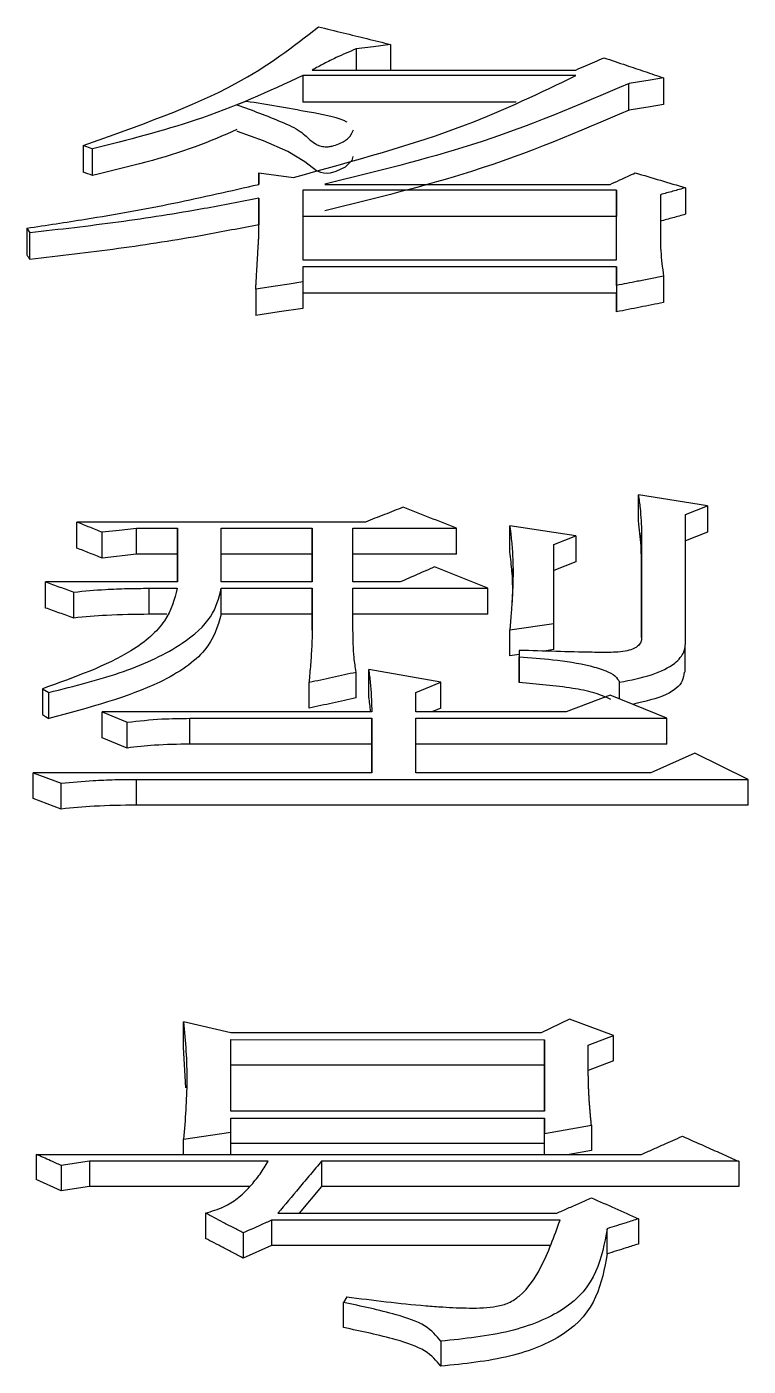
# Model space of a CAD drawing. Header units: millimetres. Extents: x 2344 to 4024, y 1094 to 2282.
# Drawn here: x 2721.375 to 2723.863, y 2103.679 to 2108.295 of the extents above; entities that cross this region are included whole.
import ezdxf

# ---------------------------------------------------------------- set-up
doc = ezdxf.new("R2010")
doc.units = ezdxf.units.MM

msp = doc.modelspace()

# ---------------------------------------------------------------- linework, layer by layer
at = {"color": 7, "linetype": 'Continuous', "lineweight": 25}
for p, q in [((2722.5108, 2108.2189), (2722.5108, 2108.1461)), ((2722.6298, 2108.2342), (2722.6298, 2108.1461)), ((2723.268, 2108.1268), (2722.3268, 2108.1269)), ((2722.3268, 2108.1269), (2722.3268, 2108.0349)), ((2722.3594, 2108.1461), (2723.268, 2108.1461)), ((2723.5709, 2108.1191), (2723.5709, 2108.0272)), ((2723.4518, 2108.0079), (2723.4518, 2108.0999)), ((2723.0622, 2108.0349), (2722.3268, 2108.0349)), ((2721.5697, 2107.8861), (2721.5697, 2107.7944)), ((2721.6021, 2107.7827), (2721.6021, 2107.8743)), ((2722.1755, 2107.7521), (2722.1755, 2107.7916)), ((2722.1755, 2107.7916), (2722.1755, 2107.7521)), ((2722.4026, 2107.7521), (2723.387, 2107.7521)), ((2722.1755, 2107.5768), (2722.1755, 2107.7045)), ((2722.1755, 2107.7045), (2722.1755, 2107.6131)), ((2722.3269, 2107.7323), (2722.3269, 2107.4924)), ((2723.4087, 2107.7323), (2722.3269, 2107.7323)), ((2723.4087, 2107.4924), (2723.4087, 2107.7323)), ((2723.4087, 2107.7323), (2723.4087, 2107.6408)), ((2723.5601, 2107.7164), (2723.5601, 2107.5648)), ((2723.6466, 2107.7402), (2723.6466, 2107.6488)), ((2722.1755, 2107.5768), (2722.1755, 2107.6131)), ((2723.4087, 2107.6408), (2722.3269, 2107.6409)), ((2723.4087, 2107.4924), (2723.4087, 2107.6408)), ((2721.375, 2107.6009), (2721.3858, 2107.5849)), ((2721.375, 2107.6009), (2721.375, 2107.5096)), ((2721.3858, 2107.4936), (2721.3858, 2107.5849)), ((2722.3269, 2107.4924), (2723.4087, 2107.4924)), ((2723.4087, 2107.4682), (2722.3269, 2107.4682)), ((2722.3269, 2107.4682), (2722.3269, 2107.4156)), ((2723.4087, 2107.4034), (2723.4087, 2107.4682)), ((2723.4087, 2107.4682), (2723.4087, 2107.3771)), ((2723.5709, 2107.4358), (2723.5709, 2107.3448)), ((2722.1647, 2107.3912), (2722.1647, 2107.3002)), ((2722.3269, 2107.4156), (2722.3269, 2107.3246)), ((2723.4087, 2107.4034), (2723.4087, 2107.3124)), ((2723.4087, 2107.3771), (2722.3269, 2107.3771)), ((2723.4087, 2107.3124), (2723.4087, 2107.3771)), ((2723.7224, 2106.6437), (2723.4844, 2106.682)), ((2723.4844, 2106.5919), (2723.4844, 2106.682)), ((2723.6467, 2106.6138), (2723.7224, 2106.6437)), ((2723.7224, 2106.6437), (2723.7224, 2106.5537)), ((2723.6467, 2106.1811), (2723.6467, 2106.6138)), ((2722.5433, 2106.5882), (2721.5481, 2106.5882)), ((2721.5481, 2106.4983), (2721.5481, 2106.5882)), ((2721.6346, 2106.464), (2721.6346, 2106.5539)), ((2721.7536, 2106.5668), (2721.8943, 2106.5668)), ((2721.7536, 2106.4769), (2721.7536, 2106.5668)), ((2721.8943, 2106.5668), (2721.8943, 2106.3816)), ((2721.8943, 2106.4769), (2721.8943, 2106.5668)), ((2722.0457, 2106.5668), (2722.3594, 2106.5668)), ((2722.0457, 2106.3816), (2722.0457, 2106.5668)), ((2722.3594, 2106.5668), (2722.3594, 2106.3816)), ((2722.3594, 2106.4769), (2722.3594, 2106.5668)), ((2722.5, 2106.5668), (2722.857, 2106.5668)), ((2722.5, 2106.3816), (2722.5, 2106.5668)), ((2722.857, 2106.4769), (2722.857, 2106.5668)), ((2723.0409, 2106.4854), (2723.0409, 2106.5753)), ((2723.2681, 2106.541), (2723.0409, 2106.5753)), ((2723.4952, 2106.5496), (2723.4952, 2106.1899)), ((2723.4952, 2106.4597), (2723.4952, 2106.5496)), ((2723.7224, 2106.5537), (2723.6467, 2106.5238)), ((2723.1923, 2106.511), (2723.2681, 2106.541)), ((2723.2681, 2106.541), (2723.268, 2106.4512)), ((2721.7536, 2106.4769), (2721.6346, 2106.464)), ((2721.8943, 2106.4769), (2721.7536, 2106.4769)), ((2721.8943, 2106.3816), (2721.8943, 2106.4769)), ((2722.3594, 2106.4769), (2722.0457, 2106.4769)), ((2722.3594, 2106.3816), (2722.3594, 2106.4769)), ((2722.857, 2106.4769), (2722.5, 2106.4769)), ((2723.4952, 2106.1898), (2723.4952, 2106.4597)), ((2723.268, 2106.4512), (2723.1923, 2106.4211)), ((2721.8943, 2106.3816), (2721.4399, 2106.3816)), ((2721.4399, 2106.2919), (2721.4399, 2106.3816)), ((2722.3594, 2106.3816), (2722.0457, 2106.3816)), ((2722.6623, 2106.3816), (2722.5, 2106.3816)), ((2721.5373, 2106.2573), (2721.5373, 2106.3469)), ((2721.7969, 2106.3599), (2721.8942, 2106.3599)), ((2721.7969, 2106.2702), (2721.7969, 2106.3599)), ((2722.0457, 2106.3599), (2722.3594, 2106.3599)), ((2722.3594, 2106.3599), (2722.3594, 2106.2161)), ((2722.3594, 2106.2702), (2722.3594, 2106.3599)), ((2722.5, 2106.3599), (2722.9652, 2106.3599)), ((2722.5, 2106.2161), (2722.5, 2106.3599)), ((2722.9652, 2106.2702), (2722.9652, 2106.3599)), ((2721.8585, 2106.2702), (2721.7969, 2106.2702)), ((2722.3594, 2106.2702), (2722.0457, 2106.2702)), ((2722.3594, 2106.216), (2722.3594, 2106.2702)), ((2722.9652, 2106.2702), (2722.5, 2106.2702)), ((2723.0409, 2106.2161), (2723.1923, 2106.238)), ((2723.1923, 2106.1485), (2723.1923, 2106.238)), ((2723.0409, 2106.1267), (2723.0409, 2106.2161)), ((2723.0733, 2106.146), (2723.0733, 2106.124)), ((2723.0733, 2106.146), (2723.0733, 2106.0566)), ((2723.1923, 2106.1485), (2723.159, 2106.1437)), ((2723.6461, 2106.0705), (2723.6461, 2106.1599)), ((2723.0733, 2106.1313), (2723.0409, 2106.1267)), ((2723.0733, 2106.0347), (2723.0733, 2106.124)), ((2722.5108, 2105.9819), (2722.5108, 2106.0712)), ((2722.8029, 2106.0359), (2722.5541, 2106.08)), ((2722.5541, 2105.9907), (2722.5541, 2106.08)), ((2721.4291, 2106.0138), (2721.4508, 2106.0005)), ((2721.4291, 2106.0138), (2721.4291, 2105.9246)), ((2722.3486, 2105.9466), (2722.3486, 2106.0359)), ((2722.7164, 2106.0005), (2722.8029, 2106.0359)), ((2722.7164, 2105.9339), (2722.7164, 2106.0005)), ((2722.8029, 2105.9466), (2722.8029, 2106.0359)), ((2723.4195, 2105.9783), (2723.4195, 2106.0358)), ((2723.3871, 2105.9916), (2723.2356, 2105.9339)), ((2723.5818, 2105.9117), (2723.3871, 2105.9916)), ((2721.6346, 2105.9339), (2721.7212, 2105.8983)), ((2722.5649, 2105.9339), (2721.6346, 2105.9339)), ((2721.6346, 2105.8448), (2721.6346, 2105.9339)), ((2721.9375, 2105.9117), (2722.5649, 2105.9117)), ((2721.9375, 2105.8226), (2721.9375, 2105.9117)), ((2722.5649, 2105.9117), (2722.5649, 2105.7238)), ((2722.5649, 2105.8226), (2722.5649, 2105.9117)), ((2723.2356, 2105.9339), (2722.7164, 2105.9339)), ((2722.7164, 2105.9117), (2723.5818, 2105.9117)), ((2722.7164, 2105.7238), (2722.7164, 2105.9117)), ((2722.8029, 2105.9466), (2722.7718, 2105.9339)), ((2723.5818, 2105.8226), (2723.5818, 2105.9117)), ((2721.7212, 2105.8093), (2721.7212, 2105.8983)), ((2721.7212, 2105.8093), (2721.6346, 2105.8448)), ((2722.5649, 2105.8226), (2721.9375, 2105.8226)), ((2722.5649, 2105.7238), (2722.5649, 2105.8226)), ((2723.5818, 2105.8226), (2722.7164, 2105.8226)), ((2723.6791, 2105.7911), (2723.5277, 2105.7237)), ((2723.863, 2105.7012), (2723.6791, 2105.7911)), ((2721.3967, 2105.635), (2721.3967, 2105.7238)), ((2721.3967, 2105.7238), (2721.494, 2105.6878)), ((2722.5649, 2105.7238), (2721.3967, 2105.7238)), ((2723.5277, 2105.7237), (2722.7164, 2105.7238)), ((2721.494, 2105.599), (2721.494, 2105.6878)), ((2721.7536, 2105.6125), (2721.7536, 2105.7013)), ((2721.7536, 2105.7013), (2723.863, 2105.7012)), ((2723.863, 2105.6124), (2723.863, 2105.7012)), ((2721.494, 2105.599), (2721.3967, 2105.635)), ((2723.863, 2105.6124), (2721.7536, 2105.6125)), ((2721.9159, 2104.7777), (2721.9159, 2104.8654)), ((2722.0782, 2104.8277), (2721.9159, 2104.8654)), ((2723.2464, 2104.8748), (2723.1491, 2104.8277)), ((2723.3979, 2104.8183), (2723.2464, 2104.8748)), ((2723.1491, 2104.8277), (2722.0782, 2104.8277)), ((2722.0782, 2104.8042), (2723.1599, 2104.8041)), ((2722.0782, 2104.5574), (2722.0782, 2104.8042)), ((2723.1599, 2104.8041), (2723.1599, 2104.5574)), ((2723.1599, 2104.7165), (2723.1599, 2104.8041)), ((2723.3113, 2104.7853), (2723.3979, 2104.8183)), ((2723.3979, 2104.7306), (2723.3979, 2104.8183)), ((2721.9236, 2104.6385), (2721.9159, 2104.7777)), ((2723.1599, 2104.7165), (2722.0782, 2104.7165)), ((2723.1599, 2104.5574), (2723.1599, 2104.7165)), ((2723.3979, 2104.7306), (2723.3113, 2104.6977)), ((2723.1599, 2104.5574), (2722.0782, 2104.5574)), ((2722.0782, 2104.5335), (2723.1599, 2104.5335)), ((2722.0782, 2104.4857), (2722.0782, 2104.5335)), ((2723.1599, 2104.5335), (2723.1599, 2104.4809)), ((2723.1599, 2104.4462), (2723.1599, 2104.5335)), ((2721.9159, 2104.4617), (2722.0782, 2104.4857)), ((2722.0782, 2104.4089), (2722.0782, 2104.4857)), ((2723.1599, 2104.4809), (2723.3222, 2104.5096)), ((2723.1599, 2104.4089), (2723.1599, 2104.4809)), ((2723.3222, 2104.5096), (2723.3222, 2104.4224)), ((2721.9159, 2104.4089), (2721.9159, 2104.4617)), ((2723.1599, 2104.4462), (2722.0782, 2104.4463)), ((2723.1599, 2104.4089), (2723.1599, 2104.4462)), ((2721.4075, 2104.4089), (2723.4952, 2104.4089)), ((2721.4075, 2104.4089), (2721.4075, 2104.3218)), ((2721.5914, 2104.3849), (2721.494, 2104.3704)), ((2722.208, 2104.3849), (2721.5914, 2104.3849)), ((2721.5914, 2104.3849), (2721.5914, 2104.2978)), ((2723.8306, 2104.3848), (2722.3919, 2104.3849)), ((2722.3919, 2104.3849), (2722.3919, 2104.2978)), ((2723.3222, 2104.4224), (2723.246, 2104.4089)), ((2723.8306, 2104.3848), (2723.8306, 2104.2977)), ((2721.494, 2104.3704), (2721.494, 2104.2834)), ((2721.494, 2104.2834), (2721.4075, 2104.3218)), ((2721.5914, 2104.2978), (2721.494, 2104.2834)), ((2722.1446, 2104.2978), (2721.5914, 2104.2978)), ((2722.3919, 2104.2978), (2722.3141, 2104.2061)), ((2723.8306, 2104.2977), (2722.3919, 2104.2978)), ((2721.9916, 2104.2061), (2721.9916, 2104.1192)), ((2722.2404, 2104.2061), (2723.2032, 2104.206)), ((2723.214, 2104.1818), (2722.2188, 2104.1818)), ((2722.2188, 2104.1818), (2722.2188, 2104.095)), ((2723.3762, 2104.0658), (2723.3762, 2104.1526)), ((2723.4844, 2104.1866), (2723.4844, 2104.0998)), ((2722.1215, 2104.138), (2722.1215, 2104.0512)), ((2722.2188, 2104.095), (2722.1215, 2104.0512)), ((2723.1783, 2104.0949), (2722.2188, 2104.095)), ((2722.4784, 2103.9179), (2722.4676, 2103.8982)), ((2722.4676, 2103.8117), (2722.4676, 2103.8982)), ((2722.8029, 2103.7649), (2722.8029, 2103.6786))]:
    msp.add_line(p, q, dxfattribs=at)
at = {"color": 7, "linetype": 'Continuous', "lineweight": 25, "flags": 128}
for points in [[(2722.6298, 2108.2342), (2722.5703, 2108.2266), (2722.5108, 2108.2189)], [(2723.5709, 2108.1191), (2723.5247, 2108.1117), (2723.4883, 2108.1058), (2723.4519, 2108.0999)], [(2722.1322, 2108.0381), (2722.1239, 2108.0351), (2722.1118, 2108.0307), (2722.1061, 2108.0287)], [(2723.5709, 2108.0272), (2723.5247, 2108.0197), (2723.4883, 2108.0138), (2723.4519, 2108.008)], [(2722.4996, 2107.8485), (2722.496, 2107.8345), (2722.4729, 2107.8113), (2722.4414, 2107.7964), (2722.4208, 2107.7911), (2722.4104, 2107.79), (2722.3996, 2107.7904), (2722.3891, 2107.7925), (2722.3743, 2107.7984), (2722.3343, 2107.8298), (2722.2748, 2107.8656), (2722.1914, 2107.9015), (2722.102, 2107.9338), (2722.0997, 2107.9346), (2722.0997, 2107.9346)], [(2721.5697, 2107.8861), (2721.5779, 2107.8831), (2721.59, 2107.8787), (2721.6021, 2107.8743)], [(2721.6021, 2107.7827), (2721.5938, 2107.7857), (2721.5856, 2107.7887), (2721.5697, 2107.7944)], [(2722.1755, 2107.7916), (2722.2349, 2107.7838), (2722.2944, 2107.7759)], [(2722.3269, 2107.4156), (2722.2799, 2107.4085), (2722.2329, 2107.4015), (2722.1647, 2107.3912)], [(2722.3269, 2107.3246), (2722.2458, 2107.3124), (2722.1647, 2107.3002)], [(2721.6346, 2106.5539), (2721.6941, 2106.5604), (2721.7536, 2106.5668)], [(2722.0457, 2106.2702), (2722.0457, 2106.3022), (2722.0457, 2106.3599)], [(2721.4507, 2105.9113), (2721.4507, 2105.9444), (2721.4507, 2105.9724), (2721.4508, 2106.0005)], [(2721.4291, 2105.9246), (2721.4399, 2105.9179), (2721.4507, 2105.9113)]]:
    msp.add_lwpolyline(points, dxfattribs=at)
at = {"color": 7, "linetype": 'Continuous', "lineweight": 25}
for points, knots in [([(2721.5697, 2107.8861), (2721.7592, 2107.9532), (2722.0944, 2108.0718), (2722.2941, 2108.2275), (2722.3809, 2108.2951)], [0, 0, 0, 0, 0.5655186, 1, 1, 1, 1]), ([(2722.381, 2108.2951), (2722.4094, 2108.2882), (2722.4652, 2108.2745), (2722.5481, 2108.2542), (2722.6026, 2108.2409), (2722.6298, 2108.2342)], [0, 0, 0, 0, 0.343461, 0.671731, 1, 1, 1, 1]), ([(2722.5108, 2108.2189), (2722.4875, 2108.2091), (2722.4487, 2108.1926), (2722.3996, 2108.1679), (2722.3728, 2108.1534), (2722.3594, 2108.1461)], [0, 0, 0, 0, 0.429081, 0.714347, 1, 1, 1, 1]), ([(2723.268, 2108.1461), (2723.2793, 2108.151), (2723.3012, 2108.1605), (2723.3336, 2108.1745), (2723.3548, 2108.1837), (2723.3654, 2108.1883)], [0, 0, 0, 0, 0.347839, 0.673919, 1, 1, 1, 1]), ([(2723.3654, 2108.1883), (2723.3909, 2108.1797), (2723.438, 2108.1639), (2723.5065, 2108.1409), (2723.5494, 2108.1264), (2723.5709, 2108.1191)], [0, 0, 0, 0, 0.373043, 0.686521, 1, 1, 1, 1]), ([(2722.3268, 2108.1269), (2722.2095, 2108.0727), (2721.9981, 2107.9751), (2721.724, 2107.9053), (2721.6021, 2107.8743)], [0, 0, 0, 0, 0.555264, 1, 1, 1, 1]), ([(2722.2944, 2107.7759), (2722.5014, 2107.8324), (2722.8679, 2107.9326), (2723.1467, 2108.068), (2723.268, 2108.1268)], [0, 0, 0, 0, 0.564995, 1, 1, 1, 1]), ([(2723.4519, 2108.0999), (2723.2791, 2108.0256), (2722.968, 2107.8917), (2722.5766, 2107.7951), (2722.4026, 2107.7522)], [0, 0, 0, 0, 0.555354, 1, 1, 1, 1]), ([(2722.0997, 2108.0264), (2722.1517, 2108.0074), (2722.2296, 2107.9789), (2722.3218, 2107.937), (2722.3485, 2107.9059), (2722.3754, 2107.888), (2722.3943, 2107.8826), (2722.4045, 2107.8814), (2722.4161, 2107.8817), (2722.4328, 2107.8848), (2722.4592, 2107.8942), (2722.491, 2107.9126), (2722.4976, 2107.9304), (2722.5012, 2107.9401)], [0, 0, 0, 0, 0.318334, 0.477294, 0.616925, 0.687072, 0.704751, 0.71934, 0.733979, 0.755949, 0.800249, 0.89164, 1, 1, 1, 1]), ([(2722.4794, 2107.9668), (2722.4759, 2107.9684), (2722.4417, 2107.9843), (2722.3187, 2108.007), (2722.204, 2108.0261), (2722.1322, 2108.0381)], [0, 0, 0, 0, 0.041495, 0.400617, 1, 1, 1, 1]), ([(2723.4519, 2108.008), (2723.2791, 2107.9337), (2722.9679, 2107.8), (2722.5766, 2107.7036), (2722.4026, 2107.6607)], [0, 0, 0, 0, 0.555295, 1, 1, 1, 1]), ([(2722.0997, 2107.9409), (2722.053, 2107.9203), (2721.9103, 2107.8573), (2721.7261, 2107.8127), (2721.6021, 2107.7827)], [0, 0, 0, 0, 0.326498, 1, 1, 1, 1]), ([(2721.375, 2107.6009), (2721.4428, 2107.6111), (2721.6147, 2107.6369), (2721.8849, 2107.6854), (2722.0784, 2107.7298), (2722.1755, 2107.7521)], [0, 0, 0, 0, 0.2452891, 0.6214693, 1, 1, 1, 1]), ([(2723.387, 2107.7521), (2723.3982, 2107.7572), (2723.4182, 2107.7663), (2723.447, 2107.7795), (2723.4647, 2107.7876), (2723.4736, 2107.7916)], [0, 0, 0, 0, 0.38646, 0.693229, 1, 1, 1, 1]), ([(2723.4736, 2107.7916), (2723.5024, 2107.7831), (2723.5601, 2107.7659), (2723.6178, 2107.7488), (2723.6466, 2107.7402)], [0, 0, 0, 0, 0.4999994, 1, 1, 1, 1]), ([(2722.1755, 2107.7045), (2722.1128, 2107.6922), (2721.9552, 2107.6612), (2721.6921, 2107.6199), (2721.4881, 2107.5966), (2721.3858, 2107.5849)], [0, 0, 0, 0, 0.247522, 0.622512, 1, 1, 1, 1]), ([(2723.6466, 2107.7402), (2723.6322, 2107.7362), (2723.6034, 2107.7283), (2723.5745, 2107.7204), (2723.5601, 2107.7164)], [0, 0, 0, 0, 0.5, 1, 1, 1, 1]), ([(2722.1755, 2107.6131), (2722.1128, 2107.6008), (2721.9551, 2107.5698), (2721.692, 2107.5286), (2721.4881, 2107.5053), (2721.3858, 2107.4936)], [0, 0, 0, 0, 0.247562, 0.622535, 1, 1, 1, 1]), ([(2723.6466, 2107.6488), (2723.6322, 2107.6448), (2723.6034, 2107.6369), (2723.5745, 2107.629), (2723.5601, 2107.625)], [0, 0, 0, 0, 0.499999, 1, 1, 1, 1]), ([(2722.1647, 2107.3912), (2722.1648, 2107.3928), (2722.1649, 2107.3952), (2722.1651, 2107.3983), (2722.1653, 2107.4014), (2722.1654, 2107.4046), (2722.1656, 2107.4077), (2722.1658, 2107.41), (2722.1659, 2107.4132), (2722.1661, 2107.4163), (2722.1663, 2107.4194), (2722.1664, 2107.4218), (2722.1666, 2107.4249), (2722.1668, 2107.428), (2722.167, 2107.4312), (2722.1671, 2107.4335), (2722.1673, 2107.4366), (2722.1675, 2107.4405), (2722.1679, 2107.4468), (2722.1683, 2107.453), (2722.1686, 2107.4593), (2722.1689, 2107.4639), (2722.1692, 2107.4702), (2722.1696, 2107.4764), (2722.17, 2107.4826), (2722.1702, 2107.4873), (2722.1706, 2107.4935), (2722.171, 2107.4998), (2722.1713, 2107.506), (2722.1716, 2107.5106), (2722.172, 2107.5169), (2722.1723, 2107.5231), (2722.1727, 2107.5293), (2722.173, 2107.5339), (2722.1732, 2107.5386), (2722.1735, 2107.5425), (2722.1737, 2107.5464), (2722.1739, 2107.5495), (2722.1741, 2107.5526), (2722.1742, 2107.5549), (2722.1744, 2107.558), (2722.1746, 2107.5611), (2722.1747, 2107.5642), (2722.1749, 2107.5665), (2722.175, 2107.5694), (2722.1753, 2107.5728), (2722.1754, 2107.5755), (2722.1755, 2107.5768)], [0, 0, 0, 0, 0.025173, 0.03776, 0.050346, 0.075519, 0.088105, 0.100692, 0.113278, 0.138451, 0.151038, 0.163624, 0.176211, 0.201384, 0.21397, 0.226556, 0.239143, 0.264316, 0.289489, 0.339835, 0.365007, 0.39018, 0.415353, 0.465699, 0.490872, 0.516045, 0.541218, 0.591564, 0.616737, 0.64191, 0.667082, 0.717428, 0.742601, 0.767774, 0.792947, 0.81812, 0.830706, 0.855879, 0.868466, 0.881052, 0.893639, 0.918812, 0.931398, 0.943984, 0.956571, 0.978285, 1, 1, 1, 1]), ([(2723.5601, 2107.5648), (2723.5604, 2107.5507), (2723.561, 2107.5222), (2723.5651, 2107.4792), (2723.569, 2107.4503), (2723.5709, 2107.4358)], [0, 0, 0, 0, 0.328449, 0.664167, 1, 1, 1, 1]), ([(2721.3858, 2107.4936), (2721.384, 2107.4963), (2721.3804, 2107.5016), (2721.3768, 2107.507), (2721.375, 2107.5096)], [0, 0, 0, 0, 0.499999, 1, 1, 1, 1]), ([(2723.5709, 2107.4358), (2723.5559, 2107.4328), (2723.5259, 2107.4268), (2723.4718, 2107.416), (2723.4327, 2107.4082), (2723.4087, 2107.4034)], [0, 0, 0, 0, 0.277507, 0.555013, 1, 1, 1, 1]), ([(2723.5709, 2107.3448), (2723.5439, 2107.3394), (2723.4898, 2107.3286), (2723.4357, 2107.3178), (2723.4087, 2107.3124)], [0, 0, 0, 0, 0.5, 1, 1, 1, 1]), ([(2723.4844, 2106.682), (2723.4865, 2106.6667), (2723.4905, 2106.637), (2723.4937, 2106.5929), (2723.4947, 2106.564), (2723.4952, 2106.5496)], [0, 0, 0, 0, 0.349386, 0.674644, 1, 1, 1, 1]), ([(2722.6731, 2106.6394), (2722.6515, 2106.6309), (2722.6082, 2106.6138), (2722.5649, 2106.5967), (2722.5433, 2106.5882)], [0, 0, 0, 0, 0.499996, 1, 1, 1, 1]), ([(2722.857, 2106.5668), (2722.8263, 2106.5789), (2722.765, 2106.6032), (2722.7037, 2106.6273), (2722.6731, 2106.6394)], [0, 0, 0, 0, 0.5, 1, 1, 1, 1]), ([(2721.5481, 2106.5882), (2721.5625, 2106.5825), (2721.5914, 2106.5711), (2721.6202, 2106.5597), (2721.6346, 2106.5539)], [0, 0, 0, 0, 0.4999989, 1, 1, 1, 1]), ([(2723.0409, 2106.5753), (2723.0412, 2106.5725), (2723.0419, 2106.5669), (2723.0428, 2106.5586), (2723.0438, 2106.5502), (2723.0447, 2106.5418), (2723.0456, 2106.5334), (2723.0465, 2106.5249), (2723.0471, 2106.5179), (2723.0478, 2106.5109), (2723.0484, 2106.5039), (2723.0497, 2106.487), (2723.0519, 2106.4504), (2723.0523, 2106.4052), (2723.051, 2106.3656), (2723.0501, 2106.3457), (2723.0496, 2106.3344), (2723.049, 2106.323), (2723.0482, 2106.3088), (2723.0471, 2106.2946), (2723.0462, 2106.2832), (2723.0455, 2106.2747), (2723.0449, 2106.2661), (2723.0444, 2106.259), (2723.0439, 2106.2533), (2723.0436, 2106.249), (2723.0433, 2106.2447), (2723.0429, 2106.2405), (2723.0426, 2106.2362), (2723.0423, 2106.2319), (2723.0419, 2106.2276), (2723.0416, 2106.224), (2723.0413, 2106.2202), (2723.0411, 2106.2178), (2723.0409, 2106.2161)], [0, 0, 0, 0, 0.023618, 0.047236, 0.070855, 0.094473, 0.118091, 0.141709, 0.165327, 0.177136, 0.200755, 0.224373, 0.318848, 0.507812, 0.602286, 0.649522, 0.67314, 0.696758, 0.743995, 0.791231, 0.81485, 0.838468, 0.862086, 0.885704, 0.897513, 0.909322, 0.921131, 0.932941, 0.94475, 0.956559, 0.968368, 0.980177, 0.986081, 1, 1, 1, 1]), ([(2723.4952, 2106.4597), (2723.4947, 2106.4752), (2723.4936, 2106.5051), (2723.4902, 2106.5491), (2723.4863, 2106.5777), (2723.4844, 2106.5919)], [0, 0, 0, 0, 0.349838, 0.674851, 1, 1, 1, 1]), ([(2723.1923, 2106.238), (2723.1923, 2106.2789), (2723.1923, 2106.3705), (2723.1923, 2106.461), (2723.1923, 2106.511)], [0, 0, 0, 0, 0.4472261, 1, 1, 1, 1]), ([(2721.6346, 2106.464), (2721.6202, 2106.4698), (2721.5914, 2106.4812), (2721.5625, 2106.4926), (2721.5481, 2106.4983)], [0, 0, 0, 0, 0.500003, 1, 1, 1, 1]), ([(2723.0483, 2106.4156), (2723.0482, 2106.4158), (2723.0466, 2106.4392), (2723.0437, 2106.4624), (2723.0409, 2106.4854)], [0, 0, 0, 0, 0.008247, 1, 1, 1, 1]), ([(2722.7813, 2106.4334), (2722.7614, 2106.4248), (2722.7218, 2106.4075), (2722.6821, 2106.3902), (2722.6623, 2106.3816)], [0, 0, 0, 0, 0.499996, 1, 1, 1, 1]), ([(2722.9652, 2106.3599), (2722.9345, 2106.3722), (2722.8732, 2106.3967), (2722.8119, 2106.4212), (2722.7813, 2106.4334)], [0, 0, 0, 0, 0.5, 1, 1, 1, 1]), ([(2723.0473, 2106.4278), (2723.0473, 2106.4279), (2723.0471, 2106.4288), (2723.0499, 2106.368), (2723.05, 2106.3501), (2723.05, 2106.3473)], [0, 0, 0, 0, 0.007849, 0.849098, 1, 1, 1, 1]), ([(2721.4399, 2106.3816), (2721.4562, 2106.3758), (2721.4886, 2106.3642), (2721.5211, 2106.3527), (2721.5373, 2106.3469)], [0, 0, 0, 0, 0.499998, 1, 1, 1, 1]), ([(2721.8942, 2106.3599), (2721.8842, 2106.3221), (2721.864, 2106.246), (2721.7203, 2106.1177), (2721.5403, 2106.0535), (2721.4291, 2106.0138)], [0, 0, 0, 0, 0.273464, 0.551009, 1, 1, 1, 1]), ([(2721.4508, 2106.0005), (2721.5398, 2106.0229), (2721.7155, 2106.067), (2721.9085, 2106.1586), (2722.0209, 2106.2602), (2722.0375, 2106.3268), (2722.0457, 2106.3599)], [0, 0, 0, 0, 0.289657, 0.571456, 0.787204, 1, 1, 1, 1]), ([(2721.5373, 2106.3469), (2721.5737, 2106.3503), (2721.6346, 2106.3559), (2721.7217, 2106.3594), (2721.7718, 2106.3597), (2721.7969, 2106.3599)], [0, 0, 0, 0, 0.426096, 0.71242, 1, 1, 1, 1]), ([(2723.05, 2106.3584), (2723.0499, 2106.3543), (2723.0498, 2106.3418), (2723.0485, 2106.3174), (2723.0476, 2106.3009)], [0, 0, 0, 0, 0.322479, 1, 1, 1, 1]), ([(2721.5373, 2106.2573), (2721.5211, 2106.263), (2721.4886, 2106.2746), (2721.4562, 2106.2861), (2721.4399, 2106.2919)], [0, 0, 0, 0, 0.500004, 1, 1, 1, 1]), ([(2722.0457, 2106.2702), (2722.0332, 2106.2282), (2722.0079, 2106.1431), (2721.8104, 2106.0069), (2721.5883, 2105.9479), (2721.4507, 2105.9113)], [0, 0, 0, 0, 0.27123, 0.548484, 1, 1, 1, 1]), ([(2721.7969, 2106.2702), (2721.7479, 2106.2697), (2721.6604, 2106.2688), (2721.5749, 2106.2608), (2721.5373, 2106.2573)], [0, 0, 0, 0, 0.560746, 1, 1, 1, 1]), ([(2722.3594, 2106.2161), (2722.359, 2106.1969), (2722.3581, 2106.1573), (2722.3536, 2106.0973), (2722.3502, 2106.0563), (2722.3486, 2106.0359)], [0, 0, 0, 0, 0.321579, 0.660777, 1, 1, 1, 1]), ([(2722.5108, 2106.0712), (2722.5082, 2106.0877), (2722.5031, 2106.1202), (2722.5005, 2106.1686), (2722.5002, 2106.2003), (2722.5, 2106.2161)], [0, 0, 0, 0, 0.341779, 0.670798, 1, 1, 1, 1]), ([(2723.4952, 2106.1899), (2723.4944, 2106.1816), (2723.4927, 2106.165), (2723.454, 2106.1422), (2723.3893, 2106.1382), (2723.2634, 2106.14), (2723.1574, 2106.1434), (2723.0733, 2106.146)], [0, 0, 0, 0, 0.110716, 0.223974, 0.35482, 0.487804, 1, 1, 1, 1]), ([(2723.4195, 2106.0358), (2723.4577, 2106.0434), (2723.5326, 2106.0583), (2723.6106, 2106.0968), (2723.646, 2106.1402), (2723.6464, 2106.1675), (2723.6467, 2106.1811)], [0, 0, 0, 0, 0.291536, 0.572529, 0.787239, 1, 1, 1, 1]), ([(2723.0733, 2106.124), (2723.112, 2106.121), (2723.1957, 2106.1145), (2723.2988, 2106.099), (2723.369, 2106.0776), (2723.4069, 2106.0583), (2723.4153, 2106.0434), (2723.4195, 2106.0358)], [0, 0, 0, 0, 0.279047, 0.604417, 0.761098, 0.879545, 1, 1, 1, 1]), ([(2722.3486, 2106.0359), (2722.3756, 2106.0418), (2722.4297, 2106.0535), (2722.4838, 2106.0653), (2722.5108, 2106.0712)], [0, 0, 0, 0, 0.4999993, 1, 1, 1, 1]), ([(2722.5541, 2106.08), (2722.5561, 2106.0645), (2722.5603, 2106.0325), (2722.5635, 2105.9838), (2722.5645, 2105.9505), (2722.5649, 2105.9339)], [0, 0, 0, 0, 0.3204463, 0.660167, 1, 1, 1, 1]), ([(2723.0733, 2106.0566), (2723.0733, 2106.0525), (2723.0733, 2106.0452), (2723.0733, 2106.0379), (2723.0733, 2106.0347)], [0, 0, 0, 0, 0.56, 1, 1, 1, 1]), ([(2723.6419, 2106.0707), (2723.6408, 2106.0605), (2723.638, 2106.0328), (2723.5839, 2105.987), (2723.5064, 2105.9694), (2723.4644, 2105.9598)], [0, 0, 0, 0, 0.210203, 0.572203, 1, 1, 1, 1]), ([(2723.3896, 2105.9771), (2723.3707, 2105.9852), (2723.3324, 2106.0016), (2723.2242, 2106.0221), (2723.1357, 2106.0295), (2723.0733, 2106.0347)], [0, 0, 0, 0, 0.223203, 0.452536, 1, 1, 1, 1]), ([(2722.5108, 2105.9819), (2722.4838, 2105.976), (2722.4297, 2105.9643), (2722.3756, 2105.9525), (2722.3486, 2105.9466)], [0, 0, 0, 0, 0.5, 1, 1, 1, 1]), ([(2722.5605, 2105.9339), (2722.5603, 2105.9364), (2722.5591, 2105.9554), (2722.5564, 2105.9743), (2722.5541, 2105.9907)], [0, 0, 0, 0, 0.130167, 1, 1, 1, 1]), ([(2721.7212, 2105.8983), (2721.7609, 2105.9028), (2721.8321, 2105.9107), (2721.9052, 2105.9114), (2721.9375, 2105.9117)], [0, 0, 0, 0, 0.558835, 1, 1, 1, 1]), ([(2721.9375, 2105.8226), (2721.8964, 2105.8221), (2721.8232, 2105.8211), (2721.7523, 2105.8129), (2721.7212, 2105.8093)], [0, 0, 0, 0, 0.561086, 1, 1, 1, 1]), ([(2721.494, 2105.6878), (2721.5305, 2105.6913), (2721.5914, 2105.6972), (2721.6784, 2105.7007), (2721.7285, 2105.7011), (2721.7536, 2105.7013)], [0, 0, 0, 0, 0.426056, 0.7124, 1, 1, 1, 1]), ([(2721.7536, 2105.6125), (2721.7046, 2105.6119), (2721.6171, 2105.6109), (2721.5316, 2105.6026), (2721.494, 2105.599)], [0, 0, 0, 0, 0.560746, 1, 1, 1, 1]), ([(2721.9159, 2104.8654), (2721.9189, 2104.8318), (2721.925, 2104.7645), (2721.9291, 2104.6302), (2721.9212, 2104.5289), (2721.9159, 2104.4617)], [0, 0, 0, 0, 0.2520851, 0.5041975, 1, 1, 1, 1]), ([(2723.3222, 2104.5096), (2723.3219, 2104.5119), (2723.3215, 2104.5165), (2723.3208, 2104.5233), (2723.3202, 2104.5302), (2723.3195, 2104.537), (2723.3189, 2104.5439), (2723.3183, 2104.5507), (2723.3178, 2104.5564), (2723.3173, 2104.5621), (2723.3168, 2104.5678), (2723.3162, 2104.5747), (2723.3156, 2104.5838), (2723.3149, 2104.5929), (2723.3144, 2104.602), (2723.314, 2104.6089), (2723.3135, 2104.618), (2723.3131, 2104.6271), (2723.3127, 2104.6362), (2723.3125, 2104.643), (2723.3122, 2104.6521), (2723.3119, 2104.6612), (2723.3117, 2104.6703), (2723.3116, 2104.6794), (2723.3114, 2104.6885), (2723.3113, 2104.6975), (2723.3113, 2104.7043), (2723.3112, 2104.7111), (2723.3112, 2104.7179), (2723.3112, 2104.7236), (2723.3112, 2104.7281), (2723.3112, 2104.7327), (2723.3112, 2104.7372), (2723.3112, 2104.7417), (2723.3112, 2104.7451), (2723.3112, 2104.7485), (2723.3112, 2104.753), (2723.3112, 2104.7576), (2723.3112, 2104.7621), (2723.3113, 2104.7666), (2723.3113, 2104.7711), (2723.3113, 2104.7757), (2723.3113, 2104.78), (2723.3113, 2104.7832), (2723.3113, 2104.7853)], [0, 0, 0, 0, 0.024742, 0.049483, 0.074225, 0.098967, 0.123709, 0.14845, 0.173192, 0.185563, 0.210305, 0.235047, 0.259788, 0.309272, 0.334014, 0.358756, 0.383497, 0.432981, 0.457723, 0.482464, 0.507206, 0.55669, 0.581431, 0.606173, 0.655657, 0.680399, 0.70514, 0.729882, 0.754624, 0.779366, 0.791736, 0.804107, 0.828849, 0.84122, 0.853591, 0.865962, 0.878333, 0.903074, 0.915445, 0.927816, 0.952558, 0.964929, 0.9773, 1, 1, 1, 1]), ([(2723.4952, 2104.4089), (2723.5077, 2104.4144), (2723.5327, 2104.4255), (2723.5796, 2104.4463), (2723.614, 2104.4616), (2723.6359, 2104.4713)], [0, 0, 0, 0, 0.2662451, 0.5324905, 1, 1, 1, 1]), ([(2723.6359, 2104.4713), (2723.6608, 2104.4602), (2723.7058, 2104.4403), (2723.7707, 2104.4115), (2723.8106, 2104.3937), (2723.8306, 2104.3848)], [0, 0, 0, 0, 0.384573, 0.692287, 1, 1, 1, 1]), ([(2721.494, 2104.3704), (2721.4817, 2104.3759), (2721.4611, 2104.3851), (2721.4322, 2104.3979), (2721.4158, 2104.4053), (2721.4075, 2104.4089)], [0, 0, 0, 0, 0.42836, 0.71418, 1, 1, 1, 1]), ([(2721.9916, 2104.2061), (2722.0133, 2104.2128), (2722.0561, 2104.2262), (2722.1066, 2104.2588), (2722.1459, 2104.2976), (2722.1805, 2104.3408), (2722.1988, 2104.3702), (2722.208, 2104.3849)], [0, 0, 0, 0, 0.176065, 0.348002, 0.566634, 0.783694, 1, 1, 1, 1]), ([(2722.3919, 2104.3849), (2722.3789, 2104.3696), (2722.3529, 2104.339), (2722.3024, 2104.2795), (2722.265, 2104.2351), (2722.2404, 2104.2061)], [0, 0, 0, 0, 0.257226, 0.514452, 1, 1, 1, 1]), ([(2723.2032, 2104.206), (2723.2157, 2104.2116), (2723.2417, 2104.2233), (2723.2814, 2104.2411), (2723.3086, 2104.2533), (2723.3222, 2104.2593)], [0, 0, 0, 0, 0.314653, 0.657326, 1, 1, 1, 1]), ([(2723.3222, 2104.2593), (2723.3492, 2104.2472), (2723.4033, 2104.223), (2723.4574, 2104.1987), (2723.4844, 2104.1866)], [0, 0, 0, 0, 0.499999, 1, 1, 1, 1]), ([(2722.1215, 2104.138), (2722.1099, 2104.1441), (2722.0867, 2104.1562), (2722.0435, 2104.1789), (2722.0118, 2104.1955), (2721.9916, 2104.2061)], [0, 0, 0, 0, 0.267463, 0.534927, 1, 1, 1, 1]), ([(2722.2188, 2104.1818), (2722.2063, 2104.1762), (2722.1839, 2104.1661), (2722.1514, 2104.1515), (2722.1314, 2104.1425), (2722.1215, 2104.138)], [0, 0, 0, 0, 0.384577, 0.692287, 1, 1, 1, 1]), ([(2722.4784, 2103.9179), (2722.569, 2103.9062), (2722.6784, 2103.8922), (2722.821, 2103.8818), (2722.902, 2103.8781), (2722.9823, 2103.88), (2723.0422, 2103.8969), (2723.1023, 2103.9408), (2723.1626, 2104.0378), (2723.1943, 2104.1265), (2723.214, 2104.1818)], [0, 0, 0, 0, 0.23813, 0.287988, 0.366961, 0.446683, 0.487555, 0.537237, 0.712015, 1, 1, 1, 1]), ([(2723.3762, 2104.1526), (2723.3581, 2104.0513), (2723.3326, 2103.9086), (2723.0434, 2103.7893), (2722.8843, 2103.7732), (2722.8029, 2103.7649)], [0, 0, 0, 0, 0.544628, 0.767125, 1, 1, 1, 1]), ([(2723.4844, 2104.1866), (2723.4704, 2104.1822), (2723.4453, 2104.1743), (2723.4092, 2104.163), (2723.3872, 2104.156), (2723.3763, 2104.1526)], [0, 0, 0, 0, 0.39043, 0.695215, 1, 1, 1, 1]), ([(2722.1215, 2104.0512), (2722.1099, 2104.0573), (2722.0867, 2104.0695), (2722.0434, 2104.0921), (2722.0117, 2104.1087), (2721.9916, 2104.1192)], [0, 0, 0, 0, 0.2676466, 0.5352935, 1, 1, 1, 1]), ([(2723.3762, 2104.0658), (2723.3581, 2103.9646), (2723.3325, 2103.8221), (2723.0433, 2103.703), (2722.8843, 2103.6869), (2722.8029, 2103.6786)], [0, 0, 0, 0, 0.544404, 0.766963, 1, 1, 1, 1]), ([(2723.4844, 2104.0998), (2723.4703, 2104.0954), (2723.4453, 2104.0875), (2723.4092, 2104.0762), (2723.3872, 2104.0693), (2723.3763, 2104.0658)], [0, 0, 0, 0, 0.390574, 0.695287, 1, 1, 1, 1]), ([(2722.8029, 2103.7649), (2722.7873, 2103.7837), (2722.7553, 2103.8221), (2722.6278, 2103.8647), (2722.5287, 2103.8854), (2722.4676, 2103.8982)], [0, 0, 0, 0, 0.267599, 0.548584, 1, 1, 1, 1]), ([(2722.8029, 2103.6786), (2722.7873, 2103.6974), (2722.7553, 2103.7358), (2722.6278, 2103.7783), (2722.5287, 2103.799), (2722.4676, 2103.8117)], [0, 0, 0, 0, 0.267465, 0.548457, 1, 1, 1, 1])]:
    msp.add_open_spline(points, degree=3, knots=knots, dxfattribs=at)

doc.saveas('drawing.dxf')
